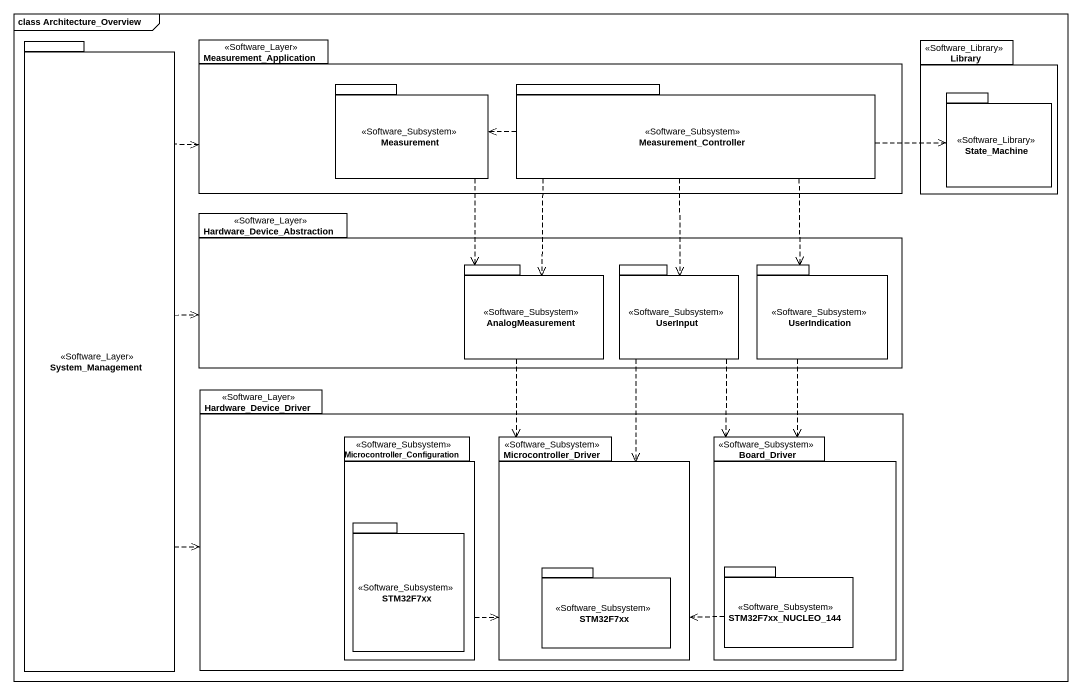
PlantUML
@startuml
mainframe class Architecture_Overview
package System_Management <<Software_Layer>> {
}
package Measurement_Application <<Software_Layer>> {
  package Measurement <<Software_Subsystem>> {
  }
  package Measurement_Controller <<Software_Subsystem>> {
  }
}
package Library <<Software_Library>> {
  package State_Machine <<Software_Library>> {
  }
}
package Hardware_Device_Abstraction <<Software_Layer>> {
  package AnalogMeasurement <<Software_Subsystem>> {
  }
  package UserInput <<Software_Subsystem>> {
  }
  package UserIndication <<Software_Subsystem>> {
  }
}
package Hardware_Device_Driver <<Software_Layer>> {
  package "Microcontroller_Configuration" as Microcontroller <<Software_Subsystem>> {
    package STM32F7xx <<Software_Subsystem>> {
    }
  }
  package Microcontroller_Driver <<Software_Subsystem>> {
    package "STM32F7xx" as STM32F7xx_2 <<Software_Subsystem>> {
    }
  }
  package Board_Driver <<Software_Subsystem>> {
    package STM32F7xx_NUCLEO_144 <<Software_Subsystem>> {
    }
  }
}
System_Management .right.> Hardware_Device_Abstraction
System_Management .right.> Hardware_Device_Driver
Measurement_Application <.left. System_Management
Measurement ..> AnalogMeasurement
Measurement_Controller .left.> Measurement
Measurement_Controller .right.> State_Machine
Measurement_Controller ..> AnalogMeasurement
Measurement_Controller ..> UserInput
Measurement_Controller ..> UserIndication
AnalogMeasurement ..> Microcontroller_Driver
UserInput ..> Microcontroller_Driver
UserInput ..> Board_Driver
UserIndication ..> Board_Driver
Microcontroller .right.> Microcontroller_Driver
STM32F7xx_NUCLEO_144 .left.> Microcontroller_Driver
@enduml
